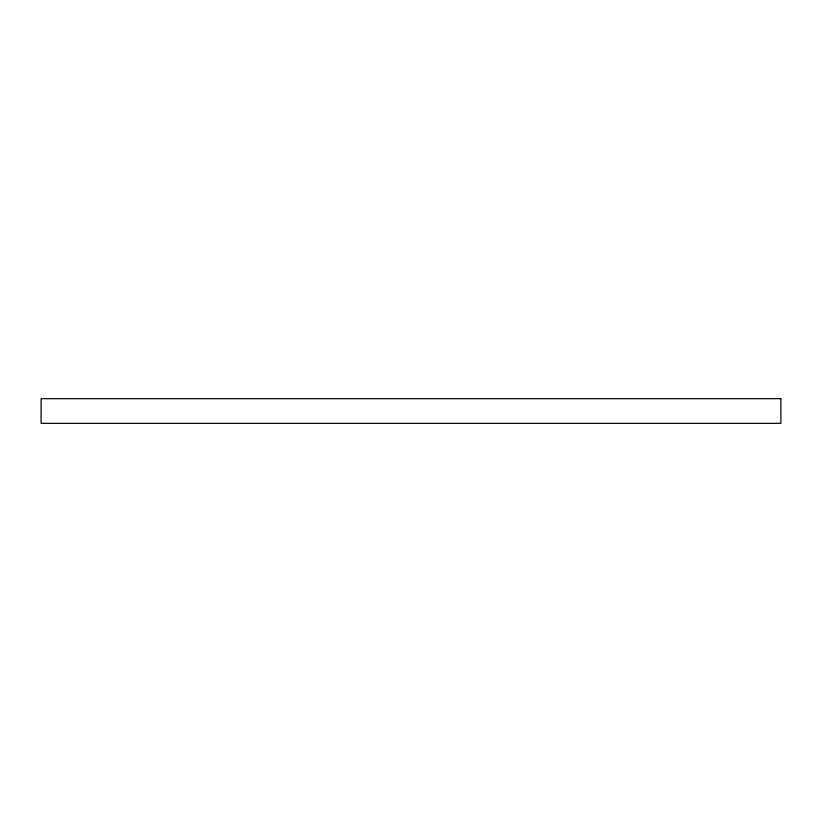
<?xml version="1.0" encoding="UTF-8"?>
<svg xmlns="http://www.w3.org/2000/svg" width="822" height="822" viewBox="0 0 822 822"><rect width="100%" height="100%" fill="white"/><g stroke="black" fill="none" stroke-linecap="round" stroke-linejoin="round"><path stroke-width="1.23" d="M780.9 398.67L41.1 398.67L41.1 423.33L780.9 423.33L780.9 398.67"/></g></svg>
